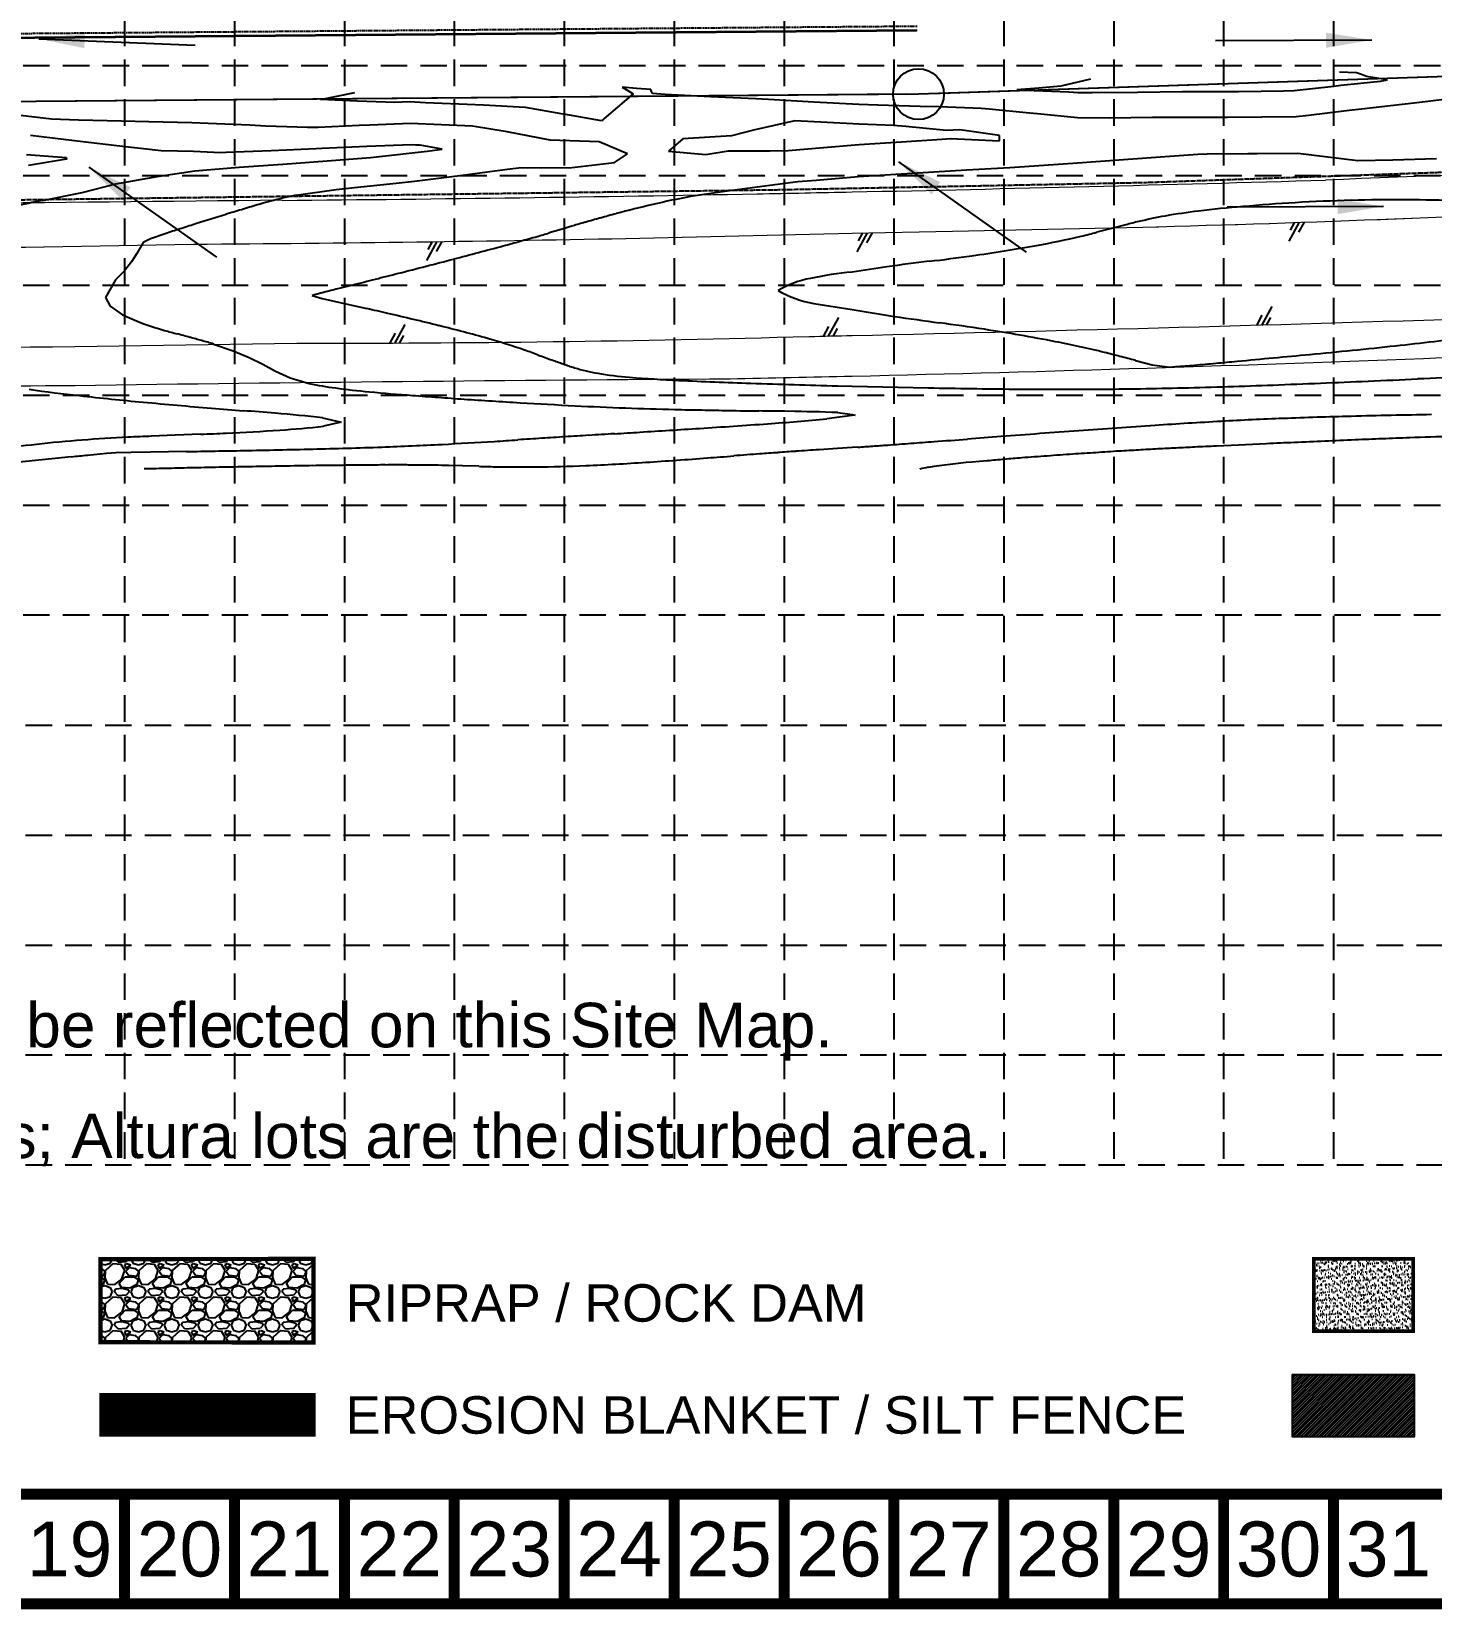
# Model space of a CAD drawing. Header units: inches. Extents: x 2387375 to 2389038, y 7083851 to 7084891.
# Drawn here: x 2387873.4 to 2388203.6, y 7083850.8 to 7084223.1 of the extents above; entities that cross this region are included whole.
import ezdxf
from ezdxf.enums import TextEntityAlignment as Align

# ---------------------------------------------------------------- set-up
doc = ezdxf.new("R2010")
doc.units = ezdxf.units.IN
doc.header["$MEASUREMENT"] = 0
for name, pattern in [('ACAD_ISO02W100', [15, 12, -3]), ('add_topo$0$DASHED2', [0.375, 0.25, -0.125]), ('add_topo$0$SM', [0.1875, 0.15, -0.0375]), ('HIDDEN', [0.375, 0.25, -0.125])]:
    doc.linetypes.add(name, pattern=pattern)
for name, color, linetype in [('add_topo$0$PAVED_ROAD', 7, 'Continuous'), ('add_topo$0$PAVED_SHOULDER', 1, 'add_topo$0$SM'), ('add_topo$0$ROW_DEDICATION', 1, 'Continuous'), ('BASE', 7, 'Continuous'), ('CDAR1$0$DA-FLOW', 6, 'Continuous'), ('CRWR1$0$RW-GL-TRAC', 7, 'Continuous'), ('CSTR1$0$CST-PA-EXST', 252, 'Continuous'), ('GRID', 254, 'HIDDEN'), ('JCTR1$0$TP-CT-MAJR', 251, 'Continuous'), ('JCTR1$0$TP-CT-MINR', 253, 'Continuous'), ('LEGEND', 7, 'Continuous')]:
    doc.layers.add(name, color=color, linetype=linetype)
doc.layers.add('CRWR1$0$CRW-EX-ROW', color=22, linetype='Continuous', lineweight=35)
doc.styles.add('CDAR1$0$STANDARD', font='txt')
doc.styles.get("Standard").update_dxf_attribs({"font": 'ARIAL.TTF'})
doc.dimstyles.new('CDAR1$0$STANDARD', dxfattribs={"dimtxt": 0.18, "dimasz": 0.18, "dimexe": 0.18, "dimexo": 0.0625, "dimgap": 0.09, "dimtad": 0, "dimtih": 1, "dimtoh": 1, "dimdec": 4, "dimzin": 0, "dimdsep": 46, "dimtxsty": 'CDAR1$0$STANDARD', "dimcen": 0.09, "dimadec": 0, "dimazin": 0, "dimtfac": 1, "dimtdec": 4, "dimtofl": 0, "dimtmove": 0, "dimatfit": 3, "dimfxl": 0, "dimtolj": 1, "dimtzin": 0, "dimarcsym": 0})

msp = doc.modelspace()

# ---------------------------------------------------------------- hatches: boundary and pattern name
at = {"layer": 'BASE'}
h = msp.add_hatch(dxfattribs=at)
h.set_pattern_fill('AR-SAND', color=30, scale=0.683909, style=0)
h.set_pattern_definition([(37.5, (2388754.6136, 7083865.1383), (-0.0430817, 1.3177725), [0, -1.039542, 0, -1.1626457, 0, -1.1113525]), (7.5, (2388754.6136, 7083865.1383), (1.2103666, 1.9300917), [0, -0.5608056, 0, -0.9369556, 0, -0.3590523]), (327.5, (2388753.7723, 7083865.1383), (2.1297903, 0.0038703), [0, -0.3419546, 0, -1.2310366, 0, -1.6071866]), (317.5, (2388753.7723, 7083865.1383), (2.0559177, 0.6002504), [0, -0.1709773, 0, -0.8070129, 0, -0.9232774])])
h.paths.add_polyline_path([(2388199.3, 7083916.43), (2388199.3, 7083933.53), (2388175.89, 7083933.53), (2388175.89, 7083916.43)])
at = {"layer": 'LEGEND', "linetype": 'ACAD_ISO02W100'}
h = msp.add_hatch(dxfattribs=at)
h.set_pattern_fill('GRAVEL', color=240, scale=7.901685, style=0)
h.set_pattern_definition([(228.0128, (2387327.3779, 7083514.80044), (-63.21346794, -71.11517775), [1.06306, -105.24324]), (184.9697, (2387326.66673, 7083514.01027), (94.82023117, 7.90161655), [1.824246, -180.600325]), (132.5104, (2387324.84935, 7083513.85224), (79.01677904, -86.91860616), [1.2863, -127.34381]), (267.2737, (2387321.7677, 7083511.8768), (7.90165377, 158.0337071), [1.661235, -164.462184]), (292.8337, (2387321.68867, 7083510.21746), (-39.50850446, 94.8201945), [1.62897, -161.26844]), (357.2737, (2387322.3208, 7083508.71614), (-158.0337071, 7.90165377), [1.661235, -164.462184]), (37.6942, (2387323.98016, 7083508.63713), (-102.72196614, -79.01677657), [2.1969, -217.49269]), (72.2553, (2387325.71853, 7083509.9804), (55.31188171, 173.83704546), [2.0741, -205.33573]), (121.4296, (2387326.35067, 7083511.95583), (-63.21354697, 102.72186888), [1.66686, -165.01937]), (175.2364, (2387325.4815, 7083513.37814), (86.9185451, -7.90161833), [1.90298, -93.245915]), (222.3974, (2387323.58508, 7083513.53617), (-94.820280945, -86.91847506), [2.460964, -243.635624]), (138.8141, (2387329.59036, 7083511.7978), (-55.31181995, 47.4100902), [0.83996, -83.1561]), (171.4692, (2387328.95822, 7083512.3509), (102.72189454, -15.80343298), [1.59801, -158.20368]), (225, (2387327.378, 7083512.588), (-3e-15, -7.901688), [1.117464, -10.0572]), (203.1986, (2387326.8248, 7083513.5362), (39.508424, 15.803381), [0.60178, -59.575665]), (291.8014, (2387326.2716, 7083513.2991), (-7.9016845, 23.705058), [0.851035, -41.70084]), (30.9638, (2387326.5877, 7083512.509), (23.70504, 15.80339), [1.38223, -44.69211]), (161.5651, (2387327.773, 7083513.22), (15.803374, -7.901673), [0.99949, -23.98783]), (16.3895, (2387321.68867, 7083513.2991), (79.01686975, 23.7049981), [1.40018, -138.61804]), (70.3462, (2387323.03196, 7083513.6942), (-31.6067034, -86.9185545), [1.17467, -116.292326]), (293.1986, (2387327.773, 7083514.8004), (-15.803381, 39.508424), [1.203545, -58.973896]), (343.6105, (2387328.24707, 7083513.6942), (-79.01686975, 23.7049981), [1.40018, -138.61804]), (339.444, (2387321.6887, 7083508.4001), (-39.5084408, 15.8033388), [1.35024, -66.16179]), (294.7751, (2387322.95294, 7083507.926), (-39.50836447, 86.91856466), [1.13135, -112.00357]), (66.8014, (2387327.852, 7083506.8988), (15.803381, 39.508424), [1.203545, -58.973896]), (17.354, (2387328.3261, 7083508.005), (-102.72192405, -31.6066975), [1.32457, -131.13182]), (69.444, (2387323.9802, 7083506.8988), (-15.8033388, -39.5084408), [0.67512, -66.83691]), (101.3099, (2387327.3779, 7083506.8988), (-7.9016665, 31.606747), [0.40291, -39.88794]), (165.9638, (2387327.2989, 7083507.2938), (23.70506, -7.90167), [1.62897, -30.95051]), (186.009, (2387325.71853, 7083507.68892), (79.01685041, 7.90167985), [1.50962, -149.451866]), (303.6901, (2387326.5877, 7083511.7978), (-7.901696, 15.803367), [1.1396, -27.35033]), (353.1572, (2387327.21985, 7083510.8496), (134.32864404, -15.80343367), [1.9896, -196.969757]), (60.9454, (2387329.1953, 7083510.61255), (-31.6067412, -55.3117997), [0.813526, -80.5393]), (90, (2387329.59, 7083511.324), (-7.901685, 7.901685), [0.4741, -7.42758]), (120.2564, (2387325.5605, 7083507.926), (31.60670055, -55.31181607), [1.097734, -108.675986]), (48.0128, (2387325.0074, 7083508.8742), (63.21346794, 71.11517775), [2.12612, -104.18018]), (360, (2387326.43, 7083510.4545), (7.901685, 7.901685), [2.05444, -5.84725]), (325.3048, (2387328.4841, 7083510.4545), (-79.01680702, 55.3118647), [1.24937, -123.687244]), (254.0546, (2387329.5113, 7083509.7434), (-7.9016844, -31.606742), [1.1505, -56.37464]), (207.646, (2387329.19527, 7083508.63713), (-150.1319864, -79.01691333), [1.87321, -185.448396]), (175.4261, (2387327.53592, 7083507.76794), (-102.72191251, 7.90164416), [1.981735, -196.19153])])
h.paths.add_polyline_path([(2387889.61, 7083913.86), (2387939.89, 7083913.77), (2387939.89, 7083933.52), (2387889.61, 7083933.44)])
at = {"layer": 'LEGEND'}
h = msp.add_hatch(dxfattribs=at)
h.set_pattern_fill('ANSI31', color=2, scale=68.31173, style=0)
h.set_pattern_definition([(45, (2388136.1245, 7083855.516), (-6.038, 6.038), [])])
h.paths.add_polyline_path([(2388170.75, 7083906.14), (2388170.75, 7083905.27), (2388170.75, 7083891.59), (2388199.64, 7083891.59), (2388199.64, 7083906.14)])
h = msp.add_hatch(dxfattribs=at)
h.set_pattern_fill('ANSI31', color=2, scale=3.415586, style=0)
h.set_pattern_definition([(45, (2388136.12454, 7083855.5159), (-0.301898, 0.301898), [])])
h.paths.add_polyline_path([(2388170.75, 7083906.14), (2388170.75, 7083905.27), (2388170.75, 7083891.59), (2388199.64, 7083891.59), (2388199.64, 7083906.14)])

# ---------------------------------------------------------------- linework, layer by layer
at = {"color": 7}
for p, q in [((2388975.39, 7084238.31), (2388085.35, 7084208.44)), ((2388079.85, 7084208.32), (2387616.44, 7084204.5))]:
    msp.add_line(p, q, dxfattribs=at)
at = {"layer": 'add_topo$0$PAVED_ROAD', "color": 7, "linetype": 'Continuous'}
for p, q in [((2388172.42, 7084178.16), (2388169.97, 7084173.67)), ((2388171.31, 7084178.12), (2388170.28, 7084176.28)), ((2388173.59, 7084178.14), (2388172.29, 7084175.76)), ((2388070.49, 7084175.64), (2388068.04, 7084171.14)), ((2388069.38, 7084175.6), (2388068.35, 7084173.76)), ((2388071.66, 7084175.62), (2388070.36, 7084173.23)), ((2387968.95, 7084173.59), (2387966.5, 7084169.09)), ((2387967.84, 7084173.55), (2387966.81, 7084171.71)), ((2387970.12, 7084173.57), (2387968.82, 7084171.19)), ((2388061.33, 7084151.15), (2388063.78, 7084155.64)), ((2388162.41, 7084153.79), (2388163.71, 7084156.17)), ((2388163.58, 7084153.77), (2388166.03, 7084158.26)), ((2388164.69, 7084153.81), (2388165.72, 7084155.65)), ((2387957.89, 7084149.54), (2387959.19, 7084151.92)), ((2387959.06, 7084149.52), (2387961.52, 7084154.01)), ((2388060.16, 7084151.17), (2388061.46, 7084153.55)), ((2388062.44, 7084151.19), (2388063.47, 7084153.02)), ((2387960.17, 7084149.56), (2387961.21, 7084151.4))]:
    msp.add_line(p, q, dxfattribs=at)
at = {"layer": 'add_topo$0$PAVED_ROAD', "color": 7, "linetype": 'Continuous', "const_width": 0.05, "flags": 128}
for points in [[(2387770.57, 7084171.81, 0.006253), (2387911.57, 7084172.96, 0.003524), (2388016.87, 7084174.38), (2388066.95, 7084175.51), (2388090.64, 7084176.04, 0.006906), (2388210.25, 7084179.58, 0.002698), (2388338.28, 7084183.77, -0.009871), (2388444.34, 7084187.43, 0.010429), (2388543.87, 7084190.89, 0.003398), (2388740.55, 7084197.88), (2388810.59, 7084199.98), (2388918.74, 7084203.94), (2388975.39, 7084205.91)], [(2388975.39, 7084181.6), (2388947.46, 7084180.64), (2388814.88, 7084175.76), (2388712.24, 7084172.49), (2388619.14, 7084169.34), (2388556.6, 7084166.73), (2388438.75, 7084162.97), (2388335.06, 7084159.59), (2388221.06, 7084155.58, -0.002336), (2388066.95, 7084151.32, -0.000154), (2388056.81, 7084151.09, -0.006962), (2387935.93, 7084149.5, -0.001559), (2387768.32, 7084147.45)]]:
    msp.add_lwpolyline(points, format="xyb", dxfattribs=at)
at = {"layer": 'add_topo$0$PAVED_SHOULDER', "color": 7}
for p, q in [((2388136.01, 7084187.52), (2388209.6, 7084190.06)), ((2387803.14, 7084182.54), (2388048.84, 7084185.8)), ((2388048.84, 7084185.8), (2388136.01, 7084187.52))]:
    msp.add_line(p, q, dxfattribs=at)
at = {"layer": 'add_topo$0$PAVED_SHOULDER', "color": 7, "const_width": 0.05, "flags": 128}
msp.add_lwpolyline([(2388975.39, 7084173.7), (2388940.35, 7084172.63), (2388815.41, 7084167.45, 0.000108), (2388608.02, 7084160.13, -0.001832), (2388413.81, 7084153.13, 0.004369), (2388206.12, 7084146.1, -0.004017), (2388066.95, 7084141.74, -0.000831), (2388038.14, 7084141.11, 0.001991), (2387883.63, 7084139.56, 0.001614), (2387771.95, 7084138.07)], format="xyb", dxfattribs=at)
at = {"layer": 'add_topo$0$ROW_DEDICATION', "color": 7, "linetype": 'add_topo$0$DASHED2'}
for p, q in [((2388082.28, 7084224.34), (2387597.56, 7084220.35)), ((2388082.29, 7084223.34), (2387598.57, 7084219.35))]:
    msp.add_line(p, q, dxfattribs=at)
at = {"layer": 'BASE', "const_width": 2.59}
for points in [[(2387376.68, 7083852.09), (2389036.25, 7083852.09), (2389036.25, 7084889.32), (2387376.68, 7084889.32)], [(2387402.61, 7083878.02), (2389010.32, 7083878.02), (2389010.32, 7084863.39), (2387402.61, 7084863.39)]]:
    msp.add_lwpolyline(points, close=True, dxfattribs=at)
at = {"layer": 'BASE', "color": 30, "const_width": 0.855}
msp.add_lwpolyline([(2388175.89, 7083916.43), (2388199.3, 7083916.43), (2388199.3, 7083933.53), (2388175.89, 7083933.53)], close=True, dxfattribs=at)
at = {"layer": 'BASE', "const_width": 2.59}
for points in [[(2387895.29, 7083852.09), (2387895.29, 7083878.02)], [(2387921.22, 7083852.09), (2387921.22, 7083878.02)], [(2387947.15, 7083852.09), (2387947.15, 7083878.02)], [(2387973.08, 7083852.09), (2387973.08, 7083878.02)], [(2387999.01, 7083852.09), (2387999.01, 7083878.02)], [(2388024.95, 7083852.09), (2388024.95, 7083878.02)], [(2388050.88, 7083852.09), (2388050.88, 7083878.02)], [(2388076.81, 7083852.09), (2388076.81, 7083878.02)], [(2388102.74, 7083852.09), (2388102.74, 7083878.02)], [(2388128.67, 7083852.09), (2388128.67, 7083878.02)], [(2388154.6, 7083852.09), (2388154.6, 7083878.02)], [(2388180.53, 7083852.09), (2388180.53, 7083878.02)]]:
    msp.add_lwpolyline(points, dxfattribs=at)
at = {"layer": 'CRWR1$0$CRW-EX-ROW', "color": 7}
msp.add_line((2388082.1, 7084223.34), (2387583.57, 7084219.23), dxfattribs=at)
at = {"layer": 'CRWR1$0$RW-GL-TRAC'}
for p, q in [((2388975.39, 7084238.31), (2388082.6, 7084208.34)), ((2388082.6, 7084208.34), (2387453.49, 7084203.16))]:
    msp.add_line(p, q, dxfattribs=at)
msp.add_circle((2388082.6, 7084208.34), 6, dxfattribs=at)
at = {"layer": 'CSTR1$0$CST-PA-EXST', "lineweight": 0}
for p, q in [((2387932.48, 7084183.29), (2387932.48, 7084183.29)), ((2388044.57, 7084184.83), (2388044.57, 7084184.83))]:
    msp.add_line(p, q, dxfattribs=at)
for points in [[(2387770.57, 7084171.81, 0.006253), (2387911.57, 7084172.96), (2387911.57, 7084172.96, 0.003524), (2388016.87, 7084174.38), (2388066.95, 7084175.51), (2388090.64, 7084176.04, 0.006906), (2388210.25, 7084179.58, 0.002698), (2388338.28, 7084183.77, -0.009871), (2388444.34, 7084187.43, 0.010429), (2388543.87, 7084190.89, 0.003398), (2388740.55, 7084197.88), (2388774.4, 7084198.9)], [(2388975.39, 7084181.6), (2388947.46, 7084180.64), (2388814.88, 7084175.76), (2388712.24, 7084172.49), (2388619.14, 7084169.34), (2388556.6, 7084166.73), (2388438.75, 7084162.97), (2388335.06, 7084159.59), (2388221.06, 7084155.58, -0.002336), (2388066.95, 7084151.32), (2388066.95, 7084151.32, -0.000154), (2388056.81, 7084151.09), (2388056.81, 7084151.09, -0.006962), (2387935.93, 7084149.5), (2387935.93, 7084149.5, -0.001559), (2387768.32, 7084147.45)], [(2388975.39, 7084173.7), (2388940.35, 7084172.63), (2388815.41, 7084167.45), (2388608.02, 7084160.13, -0.001832), (2388413.81, 7084153.13), (2388413.81, 7084153.13, 0.004369), (2388206.12, 7084146.1), (2388206.12, 7084146.1, -0.004017), (2388066.95, 7084141.74, -0.000831), (2388038.14, 7084141.11), (2388038.14, 7084141.11, 0.001991), (2387883.63, 7084139.56), (2387883.63, 7084139.56, 0.001614), (2387771.95, 7084138.07)]]:
    msp.add_lwpolyline(points, format="xyb", dxfattribs=at)
for centre, radius, start, end in [((2388654.68, 7072074.47), 12122.96, 91.607389, 92.250475), ((2387782.04, 7097798.24), 13615.94, 271.104809, 271.199003), ((2387781.5, 7097799.5), 13617.22, 271.201173, 271.671226), ((2389179.54, 6955951.33), 128238.03, 90.5571861, 90.6300666), ((2387834.59, 7095388.51), 11205.65, 270.500542, 271.073728)]:
    msp.add_arc(centre, radius, start, end, dxfattribs=at)
at = {"layer": 'GRID', "color": 252, "linetype": 'HIDDEN', "ltscale": 25}
for p, q in [((2387895.29, 7084863.39), (2387895.29, 7083955.7)), ((2387921.22, 7084863.39), (2387921.22, 7083955.7)), ((2387947.15, 7084863.39), (2387947.15, 7083955.7)), ((2387973.08, 7084863.39), (2387973.08, 7083955.7)), ((2387999.01, 7084863.39), (2387999.01, 7083955.7)), ((2388024.95, 7084863.39), (2388024.95, 7083955.7)), ((2388050.88, 7084863.39), (2388050.88, 7083955.7)), ((2388076.81, 7084863.39), (2388076.81, 7083955.7)), ((2388102.74, 7084863.39), (2388102.74, 7083955.7)), ((2388128.67, 7084863.39), (2388128.67, 7083955.7)), ((2388154.6, 7084863.39), (2388154.6, 7083955.7)), ((2388180.53, 7084863.39), (2388180.53, 7083955.7)), ((2387402.61, 7084215.12), (2389010.32, 7084215.12)), ((2387402.61, 7084189.19), (2389010.32, 7084189.19)), ((2387402.61, 7084163.26), (2389010.32, 7084163.26)), ((2387402.61, 7084137.33), (2389010.32, 7084137.33)), ((2387402.61, 7084111.4), (2389010.32, 7084111.4)), ((2387402.61, 7084085.47), (2389010.32, 7084085.47)), ((2387403.19, 7084059.42), (2389010.9, 7084059.42)), ((2387403.19, 7084033.49), (2389010.9, 7084033.49)), ((2387403.19, 7084007.56), (2389010.9, 7084007.56)), ((2387403.19, 7083981.63), (2389010.9, 7083981.63)), ((2387403.19, 7083955.7), (2389010.9, 7083955.7))]:
    msp.add_line(p, q, dxfattribs=at)
at = {"layer": 'JCTR1$0$TP-CT-MAJR', "color": 35, "elevation": 615}
msp.add_lwpolyline([(2387872.13, 7084194.11), (2387881.55, 7084193.4), (2387881.59, 7084193.03), (2387872.6, 7084191.52)], dxfattribs=at)
at = {"layer": 'JCTR1$0$TP-CT-MINR', "color": 35}
for p, q in [((2388123.16, 7084211.87, 619), (2388116.19, 7084210.23, 619)), ((2388185.95, 7084213.41, 619), (2388181.93, 7084213.54, 619)), ((2388182.24, 7084210.47, 619), (2388191.63, 7084211.45, 619)), ((2388187.13, 7084212.98, 619), (2388185.95, 7084213.41, 619)), ((2388188.3, 7084212.55, 619), (2388187.13, 7084212.98, 619)), ((2388190.76, 7084212.14, 619), (2388188.3, 7084212.55, 619)), ((2388193.22, 7084211.73, 619), (2388190.76, 7084212.14, 619)), ((2388191.63, 7084211.45, 619), (2388193.22, 7084211.73, 619)), ((2387941.49, 7084207.07, 618), (2387949.64, 7084208.77, 618)), ((2388015.32, 7084208.46, 618), (2388011.57, 7084205.25, 618)), ((2388016.06, 7084209.69, 618), (2388012.69, 7084209.96, 618)), ((2388012.69, 7084209.96, 618), (2388014.01, 7084209.21, 618)), ((2388014.01, 7084209.21, 618), (2388015.32, 7084208.46, 618)), ((2388019.42, 7084209.41, 618), (2388016.06, 7084209.69, 618)), ((2388019.63, 7084208.95, 618), (2388019.42, 7084209.41, 618)), ((2388019.83, 7084208.49, 618), (2388019.63, 7084208.95, 618)), ((2388022.85, 7084208.29, 618), (2388019.83, 7084208.49, 618)), ((2388033.52, 7084207.73, 618), (2388022.85, 7084208.29, 618)), ((2388044.19, 7084207.22, 618), (2388033.52, 7084207.73, 618)), ((2388110.99, 7084209.79, 619), (2388105.79, 7084209.34, 619)), ((2388105.79, 7084209.34, 619), (2388111.94, 7084209.13, 619)), ((2388116.19, 7084210.23, 619), (2388110.99, 7084209.79, 619)), ((2388111.94, 7084209.13, 619), (2388118.08, 7084208.92, 619)), ((2388118.08, 7084208.92, 619), (2388119.16, 7084208.82, 619)), ((2388119.16, 7084208.82, 619), (2388119.16, 7084208.82, 619)), ((2388119.16, 7084208.82, 619), (2388120.23, 7084208.72, 619)), ((2388120.23, 7084208.72, 619), (2388121.91, 7084208.73, 619)), ((2388121.91, 7084208.73, 619), (2388123.58, 7084208.73, 619)), ((2388123.58, 7084208.73, 619), (2388134.24, 7084208.84, 619)), ((2388134.24, 7084208.84, 619), (2388144.9, 7084208.94, 619)), ((2388144.9, 7084208.94, 619), (2388147.42, 7084208.97, 619)), ((2388147.42, 7084208.97, 619), (2388158.08, 7084208.99, 619)), ((2388158.08, 7084208.99, 619), (2388168.73, 7084209.12, 619)), ((2388168.73, 7084209.12, 619), (2388171.25, 7084209.21, 619)), ((2388171.25, 7084209.21, 619), (2388180.63, 7084210.27, 619)), ((2388180.63, 7084210.27, 619), (2388182.24, 7084210.47, 619)), ((2388209.87, 7084207.49, 618), (2388200.16, 7084206.32, 618)), ((2387950.27, 7084206.72, 618), (2387941.49, 7084207.07, 618)), ((2387959.05, 7084206.36, 618), (2387950.27, 7084206.72, 618)), ((2387960.78, 7084206.43, 618), (2387959.05, 7084206.36, 618)), ((2387962.5, 7084206.5, 618), (2387960.78, 7084206.43, 618)), ((2387966.31, 7084206.34, 618), (2387962.5, 7084206.5, 618)), ((2387976.14, 7084205.87, 618), (2387966.31, 7084206.34, 618)), ((2387979.95, 7084205.73, 618), (2387976.14, 7084205.87, 618)), ((2387989.77, 7084205.23, 618), (2387979.95, 7084205.73, 618)), ((2387989.9, 7084205.22, 618), (2387989.77, 7084205.23, 618)), ((2387998.8, 7084203.63, 618), (2387989.9, 7084205.22, 618)), ((2388011.57, 7084205.25, 618), (2388007.82, 7084202.03, 618)), ((2388047.21, 7084207.06, 618), (2388044.19, 7084207.22, 618)), ((2388057.88, 7084206.48, 618), (2388047.21, 7084207.06, 618)), ((2388068.55, 7084205.94, 618), (2388057.88, 7084206.48, 618)), ((2388073.04, 7084205.76, 618), (2388068.55, 7084205.94, 618)), ((2388082.97, 7084205.45, 618), (2388073.04, 7084205.76, 618)), ((2388087.46, 7084205.32, 618), (2388082.97, 7084205.45, 618)), ((2388097.39, 7084204.96, 618), (2388087.46, 7084205.32, 618)), ((2388099.31, 7084204.82, 618), (2388097.39, 7084204.96, 618)), ((2388108.77, 7084203.88, 618), (2388099.31, 7084204.82, 618)), ((2388110.69, 7084203.68, 618), (2388108.77, 7084203.88, 618)), ((2388184.24, 7084204.47, 618), (2388174.62, 7084203.29, 618)), ((2388187.12, 7084204.8, 618), (2388184.24, 7084204.47, 618)), ((2388196.74, 7084205.91, 618), (2388187.12, 7084204.8, 618)), ((2388200.16, 7084206.32, 618), (2388196.74, 7084205.91, 618)), ((2387878.05, 7084202.47, 617), (2387870.73, 7084203.31, 617)), ((2387884.45, 7084202.23, 617), (2387878.05, 7084202.47, 617)), ((2387894.61, 7084202.01, 617), (2387884.45, 7084202.23, 617)), ((2387901.01, 7084201.84, 617), (2387894.61, 7084202.01, 617)), ((2387911.16, 7084201.55, 617), (2387901.01, 7084201.84, 617)), ((2387914.99, 7084201.41, 617), (2387911.16, 7084201.55, 617)), ((2387924.82, 7084201, 617), (2387914.99, 7084201.41, 617)), ((2387928.65, 7084200.82, 617), (2387924.82, 7084201, 617)), ((2387938.48, 7084200.45, 617), (2387928.65, 7084200.82, 617)), ((2387941, 7084200.49, 617), (2387938.48, 7084200.45, 617)), ((2387950.62, 7084200.95, 617), (2387941, 7084200.49, 617)), ((2387953.14, 7084201.06, 617), (2387950.62, 7084200.95, 617)), ((2387962.75, 7084201.44, 617), (2387953.14, 7084201.06, 617)), ((2387970.09, 7084201.1, 617), (2387962.75, 7084201.44, 617)), ((2387977.42, 7084200.76, 617), (2387970.09, 7084201.1, 617)), ((2387985.53, 7084199.42, 617), (2387977.42, 7084200.76, 617)), ((2387998.92, 7084203.61, 618), (2387998.8, 7084203.63, 618)), ((2388007.82, 7084202.03, 618), (2387998.92, 7084203.61, 618)), ((2388053.43, 7084202.06, 617), (2388043.65, 7084199.84, 617)), ((2388061.03, 7084201.66, 617), (2388053.43, 7084202.06, 617)), ((2388068.63, 7084201.26, 617), (2388061.03, 7084201.66, 617)), ((2388072.67, 7084201.13, 617), (2388068.63, 7084201.26, 617)), ((2388076.7, 7084200.99, 617), (2388072.67, 7084201.13, 617)), ((2388079.58, 7084200.74, 617), (2388076.7, 7084200.99, 617)), ((2388089.22, 7084199.8, 617), (2388079.58, 7084200.74, 617)), ((2388120.15, 7084202.79, 618), (2388110.69, 7084203.68, 618)), ((2388127.56, 7084202.71, 618), (2388120.15, 7084202.79, 618)), ((2388137.82, 7084202.83, 618), (2388127.56, 7084202.71, 618)), ((2388145.22, 7084202.84, 618), (2388137.82, 7084202.83, 618)), ((2388155.48, 7084202.87, 618), (2388145.22, 7084202.84, 618)), ((2388163.61, 7084202.95, 618), (2388155.48, 7084202.87, 618)), ((2388171.74, 7084203.03, 618), (2388163.61, 7084202.95, 618)), ((2388174.62, 7084203.29, 618), (2388171.74, 7084203.03, 618)), ((2387883.47, 7084197.34, 616), (2387873.07, 7084198.58, 616)), ((2387893.5, 7084196.16, 616), (2387883.47, 7084197.34, 616)), ((2387963, 7084196.39, 616), (2387952.42, 7084195.97, 616)), ((2387964.03, 7084196.34, 616), (2387963, 7084196.39, 616)), ((2387965.06, 7084196.29, 616), (2387964.03, 7084196.34, 616)), ((2387967.63, 7084195.84, 616), (2387965.06, 7084196.29, 616)), ((2387995.69, 7084197.52, 617), (2387985.53, 7084199.42, 617)), ((2388007.25, 7084197.12, 617), (2387995.69, 7084197.52, 617)), ((2388013.95, 7084194.28, 617), (2388007.25, 7084197.12, 617)), ((2388027.04, 7084197.84, 617), (2388023.6, 7084194.92, 617)), ((2388038.52, 7084198.49, 617), (2388027.04, 7084197.84, 617)), ((2388043.65, 7084199.84, 617), (2388038.52, 7084198.49, 617)), ((2388060.22, 7084195.78, 617), (2388068.58, 7084196.48, 617)), ((2388068.58, 7084196.48, 617), (2388073.59, 7084196.78, 617)), ((2388073.59, 7084196.78, 617), (2388078.6, 7084197.08, 617)), ((2388078.6, 7084197.08, 617), (2388088.11, 7084197.71, 617)), ((2388088.11, 7084197.71, 617), (2388090.17, 7084197.85, 617)), ((2388092.38, 7084199.94, 617), (2388089.22, 7084199.8, 617)), ((2388090.17, 7084197.85, 617), (2388101.68, 7084197.31, 617)), ((2388101.74, 7084198.61, 617), (2388092.38, 7084199.94, 617)), ((2388101.68, 7084197.31, 617), (2388101.74, 7084198.61, 617)), ((2387903.91, 7084195.01, 616), (2387893.5, 7084196.16, 616)), ((2387907.75, 7084194.91, 616), (2387903.91, 7084195.01, 616)), ((2387911.58, 7084194.8, 616), (2387907.75, 7084194.91, 616)), ((2387914.75, 7084194.67, 616), (2387911.58, 7084194.8, 616)), ((2387917.91, 7084194.54, 616), (2387914.75, 7084194.67, 616)), ((2387919.29, 7084194.58, 616), (2387917.91, 7084194.54, 616)), ((2387929.87, 7084195, 616), (2387919.29, 7084194.58, 616)), ((2387940.46, 7084195.47, 616), (2387929.87, 7084195, 616)), ((2387932.6, 7084191.83, 616), (2387943.06, 7084192.62, 616)), ((2387941.84, 7084195.52, 616), (2387940.46, 7084195.47, 616)), ((2387952.42, 7084195.97, 616), (2387941.84, 7084195.52, 616)), ((2387943.06, 7084192.62, 616), (2387953.33, 7084193.43, 616)), ((2387953.33, 7084193.43, 616), (2387958.24, 7084193.96, 616)), ((2387958.24, 7084193.96, 616), (2387963.14, 7084194.48, 616)), ((2387963.14, 7084194.48, 616), (2387966.67, 7084194.93, 616)), ((2387966.67, 7084194.93, 616), (2387970.2, 7084195.38, 616)), ((2387970.2, 7084195.38, 616), (2387967.63, 7084195.84, 616)), ((2388010.85, 7084192.24, 617), (2388013.95, 7084194.28, 617)), ((2388023.6, 7084194.92, 617), (2388032.42, 7084194.1, 617)), ((2388032.42, 7084194.1, 617), (2388037.73, 7084195, 617)), ((2388037.73, 7084195, 617), (2388047.63, 7084194.99, 617)), ((2388037.73, 7084195, 617), (2388037.73, 7084195, 617)), ((2388047.63, 7084194.99, 617), (2388051.86, 7084195.07, 617)), ((2388051.86, 7084195.07, 617), (2388060.22, 7084195.78, 617)), ((2388134.3, 7084193.09, 618), (2388124.42, 7084192.36, 618)), ((2388138.61, 7084193.43, 618), (2388134.3, 7084193.09, 618)), ((2388148.49, 7084194.12, 618), (2388138.61, 7084193.43, 618)), ((2388150.73, 7084194.19, 618), (2388148.49, 7084194.12, 618)), ((2388160.3, 7084194.25, 618), (2388150.73, 7084194.19, 618)), ((2388162.53, 7084194.29, 618), (2388160.3, 7084194.25, 618)), ((2388172.1, 7084194.37, 618), (2388162.53, 7084194.29, 618)), ((2388179.17, 7084193.51, 618), (2388172.1, 7084194.37, 618)), ((2388186.23, 7084192.64, 618), (2388179.17, 7084193.51, 618)), ((2388194.48, 7084192.74, 618), (2388186.23, 7084192.64, 618)), ((2388204.81, 7084193.09, 618), (2388194.48, 7084192.74, 618)), ((2387893.22, 7084187.18, 616), (2387903.43, 7084188.97, 616)), ((2387903.43, 7084188.97, 616), (2387911.87, 7084190.23, 616)), ((2387911.87, 7084190.23, 616), (2387922.32, 7084191.14, 616)), ((2387922.32, 7084191.14, 616), (2387932.6, 7084191.83, 616)), ((2387963.71, 7084187.85, 617), (2387974.36, 7084189.19, 617)), ((2387974.36, 7084189.19, 617), (2387985, 7084190.57, 617)), ((2387985, 7084190.57, 617), (2387988.83, 7084191.07, 617)), ((2387988.83, 7084191.07, 617), (2388000.16, 7084190.96, 617)), ((2388000.16, 7084190.96, 617), (2388010.85, 7084192.24, 617)), ((2388068.35, 7084188.83, 618), (2388058.47, 7084188.01, 618)), ((2388076, 7084189.32, 618), (2388068.35, 7084188.83, 618)), ((2388086.26, 7084189.92, 618), (2388076, 7084189.32, 618)), ((2388093.91, 7084190.38, 618), (2388086.26, 7084189.92, 618)), ((2388104.17, 7084191, 618), (2388093.91, 7084190.38, 618)), ((2388112.14, 7084191.53, 618), (2388104.17, 7084191, 618)), ((2388120.11, 7084192.05, 618), (2388112.14, 7084191.53, 618)), ((2388124.42, 7084192.36, 618), (2388120.11, 7084192.05, 618)), ((2387875.94, 7084183.22, 616), (2387885.26, 7084185.18, 616)), ((2387885.26, 7084185.18, 616), (2387893.22, 7084187.18, 616)), ((2387935.75, 7084184.5, 617), (2387945.21, 7084185.88, 617)), ((2387945.21, 7084185.88, 617), (2387949.53, 7084186.34, 617)), ((2387949.53, 7084186.34, 617), (2387959.39, 7084187.36, 617)), ((2387959.39, 7084187.36, 617), (2387963.71, 7084187.85, 617)), ((2388044.55, 7084186.42, 618), (2388037.43, 7084185.43, 618)), ((2388054.14, 7084187.64, 618), (2388044.55, 7084186.42, 618)), ((2388058.47, 7084188.01, 618), (2388054.14, 7084187.64, 618)), ((2387935.75, 7084184.5, 617), (2387932.82, 7084183.91, 617)), ((2387901.38, 7084174.19, 617), (2387899.71, 7084173.31, 617)), ((2387905.33, 7084175.56, 617), (2387901.38, 7084174.19, 617)), ((2387998.28, 7084176.44, 618), (2387995.45, 7084175.6, 618)), ((2388001.09, 7084177.27, 618), (2387998.28, 7084176.44, 618)), ((2388128.45, 7084176.73, 619), (2388124.7, 7084175.78, 619)), ((2388131.51, 7084177.51, 619), (2388128.45, 7084176.73, 619)), ((2387898.18, 7084170.78, 617), (2387896.94, 7084168.81, 617)), ((2387899.71, 7084173.31, 617), (2387898.18, 7084170.78, 617)), ((2387895.24, 7084166.65, 617), (2387893.16, 7084164.53, 617)), ((2387896.94, 7084168.81, 617), (2387895.24, 7084166.65, 617)), ((2387893.16, 7084164.53, 617), (2387890.76, 7084160.38, 617)), ((2387949.05, 7084163.3, 618), (2387945.89, 7084162.5, 618)), ((2387949.05, 7084163.3, 618), (2387949.05, 7084163.3, 618)), ((2387954.5, 7084164.7, 618), (2387954.5, 7084164.7, 618)), ((2387890.76, 7084160.38, 617), (2387891.92, 7084158.31, 617)), ((2387942.74, 7084161.69, 618), (2387939.56, 7084160.83, 618)), ((2387939.56, 7084160.83, 618), (2387941.92, 7084160.16, 618)), ((2387944.71, 7084159.52, 618), (2387947.49, 7084158.88, 618)), ((2387891.92, 7084158.31, 617), (2387894.81, 7084156.28, 617)), ((2387894.81, 7084156.28, 617), (2387899.19, 7084154.37, 617)), ((2387947.49, 7084158.88, 618), (2387952.43, 7084157.75, 618)), ((2388057.91, 7084158.98, 619), (2388066.95, 7084157.52, 619)), ((2388066.95, 7084157.52, 619), (2388076.91, 7084155.91, 619)), ((2387916.3, 7084149.39, 617), (2387920.92, 7084147.81, 617)), ((2387920.92, 7084147.81, 617), (2387924.67, 7084146.21, 617)), ((2387924.67, 7084146.21, 617), (2387927.88, 7084144.6, 617)), ((2387927.88, 7084144.6, 617), (2387930.92, 7084142.97, 617)), ((2388133.79, 7084145.52, 619), (2388137.75, 7084144.47, 619)), ((2388137.75, 7084144.47, 619), (2388141.85, 7084143.96, 619)), ((2388143.26, 7084144.05, 619), (2388147.69, 7084144.41, 619)), ((2388166.35, 7084146.13, 619), (2388166.35, 7084146.13, 619)), ((2387930.92, 7084142.97, 617), (2387934.37, 7084141.44, 617)), ((2387934.37, 7084141.44, 617), (2387938.88, 7084140.09, 617)), ((2388141.85, 7084143.96, 619), (2388143.26, 7084144.05, 619)), ((2388188.68, 7084140.64, 618), (2388188.68, 7084140.64, 618)), ((2388200.36, 7084141.15, 618), (2388200.36, 7084141.15, 618)), ((2388063.52, 7084139.53, 618), (2388066.95, 7084139.45, 618)), ((2388066.95, 7084139.45, 618), (2388084.93, 7084139.05, 618)), ((2388063.59, 7084133.21, 617), (2388066.95, 7084132.74, 617)), ((2387942.02, 7084131.98, 616), (2387946.43, 7084130.98, 616)), ((2387946.43, 7084130.98, 616), (2387942.21, 7084129.99, 616)), ((2388030.92, 7084129.49, 617), (2388030.92, 7084129.49, 617)), ((2388066.95, 7084132.54, 617), (2388060.99, 7084131.71, 617)), ((2388066.95, 7084132.74, 617), (2388067.68, 7084132.64, 617)), ((2388067.68, 7084132.64, 617), (2388066.95, 7084132.54, 617)), ((2387907.27, 7084127.85, 616), (2387901.68, 7084127.62, 616)), ((2387913.28, 7084128.1, 616), (2387907.27, 7084127.85, 616)), ((2387988.09, 7084126.78, 617), (2387988.09, 7084126.78, 617)), ((2387993.72, 7084127.15, 617), (2387993.72, 7084127.15, 617)), ((2387999.28, 7084127.5, 617), (2387999.28, 7084127.5, 617)), ((2388004.84, 7084127.84, 617), (2388004.84, 7084127.84, 617)), ((2388086.28, 7084126.37, 618), (2388086.28, 7084126.37, 618)), ((2388094.16, 7084126.96, 618), (2388094.16, 7084126.96, 618)), ((2388102.04, 7084127.56, 618), (2388102.04, 7084127.56, 618)), ((2388111.23, 7084128.24, 618), (2388111.23, 7084128.24, 618)), ((2388120.42, 7084128.92, 618), (2388120.42, 7084128.92, 618)), ((2388158.1, 7084125.54, 619), (2388152.94, 7084125.3, 619)), ((2388164.69, 7084125.84, 619), (2388158.1, 7084125.54, 619)), ((2388164.69, 7084125.84, 619), (2388164.69, 7084125.84, 619)), ((2388178.44, 7084126.45, 619), (2388178.44, 7084126.45, 619)), ((2387874.3, 7084121.88, 617), (2387869.69, 7084121.41, 617)), ((2387878.91, 7084122.34, 617), (2387874.3, 7084121.88, 617)), ((2387882.73, 7084122.73, 617), (2387878.91, 7084122.34, 617)), ((2387891.01, 7084123.55, 617), (2387886.54, 7084123.11, 617)), ((2387893.21, 7084123.72, 617), (2387891.01, 7084123.55, 617)), ((2387896.82, 7084123.8, 617), (2387893.21, 7084123.72, 617)), ((2387901.38, 7084123.88, 617), (2387896.82, 7084123.8, 617)), ((2387905.65, 7084123.95, 617), (2387901.38, 7084123.88, 617)), ((2387909.93, 7084124.02, 617), (2387905.65, 7084123.95, 617)), ((2387916.66, 7084124.14, 617), (2387916.66, 7084124.14, 617)), ((2388063.48, 7084124.72, 618), (2388059.16, 7084124.45, 618)), ((2388066.95, 7084124.96, 618), (2388063.48, 7084124.72, 618)), ((2388068.3, 7084125.05, 618), (2388066.95, 7084124.96, 618)), ((2388098.81, 7084121.82, 619), (2388095.16, 7084121.51, 619)), ((2387911.54, 7084120.18, 618), (2387911.54, 7084120.18, 618)), ((2387925.47, 7084120.45, 618), (2387925.47, 7084120.45, 618)), ((2387939.74, 7084120.68, 618), (2387939.74, 7084120.68, 618)), ((2387975.04, 7084120.62, 618), (2387971.75, 7084120.7, 618)), ((2387978.89, 7084120.53, 618), (2387975.04, 7084120.62, 618))]:
    msp.add_line(p, q, dxfattribs=at)
for centre, radius, start, end in [((2388056.1, 7084027.61, 618), 158.92, 96.7455, 99.8867), ((2387892.14, 7084090.12, 616), 94.5, 99.8691, 104.0034), ((2388123.36, 7083511.15, 617), 699.29, 106.54099, 106.85749), ((2387989.99, 7083969.17, 617), 222.27, 106.2013, 107.1971), ((2387986.74, 7083968.63, 617), 221.91, 104.711, 105.358), ((2387947.6, 7084123.8, 617), 61.9, 103.8112, 106.1396), ((2388082.28, 7083914.45, 618), 275.03, 103.1085, 104.964), ((2388062.71, 7083999.53, 618), 187.73, 100.4023, 103.1805), ((2388184.13, 7083888.38, 619), 294.51, 94.872, 96.9179), ((2388194.51, 7083780.56, 619), 402.82, 93.2752, 95.0408), ((2388195.58, 7083771.68, 619), 411.76, 91.5176, 93.352), ((2388195.12, 7083756.09, 619), 427.33, 89.6562, 91.4007), ((2388194.28, 7083636.96, 619), 546.46, 88.3354, 89.6431), ((2388191.38, 7083307.13, 617), 914.31, 107.7741, 108.00259), ((2388187.92, 7083305.13, 617), 915.17, 107.25719, 107.52946), ((2388126.29, 7083511.26, 617), 700.04, 107.08966, 107.44536), ((2388115.21, 7083796.1, 618), 397.89, 106.2448, 106.6667), ((2388113.17, 7083794.8, 618), 398.57, 105.3618, 105.9111), ((2388095.51, 7083869.04, 618), 322.31, 105.1526, 105.8314), ((2388168.39, 7084039.22, 619), 143.13, 103.6682, 104.9324), ((2388164.7, 7084049.13, 619), 132.63, 100.3709, 103.129), ((2388169.3, 7084014.22, 619), 167.81, 97.0632, 99.7695), ((2387982.37, 7083942.8, 617), 245.18, 107.4623, 108.3144), ((2387873.54, 7084596.16, 618), 437.89, 285.2378, 285.7809), ((2387870.75, 7084594.08, 618), 436.66, 286.2077, 286.5934), ((2388065.73, 7084412.89, 619), 244.38, 280.5397, 283.062), ((2388069.2, 7084386.46, 619), 217.87, 283.7449, 284.7597), ((2387368.51, 7086462.52, 618), 2371.39, 284.76683, 284.91305), ((2387782.23, 7084929.55, 618), 783.6, 284.52722, 284.96955), ((2387775, 7084927.07, 618), 783.11, 285.52792, 285.83113), ((2388011.59, 7084779.17, 619), 614.68, 276.8729, 277.81369), ((2388033.23, 7084608.57, 619), 442.72, 278.0414, 280.0426), ((2386724.27, 7088953.04, 618), 4943.87, 284.47416, 284.55185), ((2387375.64, 7086463.5, 618), 2370.54, 284.43199, 284.59402), ((2388264.92, 7082886.51, 619), 1295.08, 98.4262, 98.79266), ((2388163.5, 7083526.44, 619), 647.23, 96.95281, 97.84639), ((2385804.54, 7092522.9, 618), 8630.28, 284.388008, 284.425364), ((2386733.64, 7088971.73, 618), 4959.64, 284.25034, 284.31543), ((2388061.23, 7084142.4, 619), 22.85, 100.4343, 120.9742), ((2388074.93, 7084080.8, 619), 85.94, 95.3237, 101.9764), ((2387959.82, 7084231.8, 618), 73.84, 255.9698, 258.191), ((2388028.13, 7083836.14, 618), 336.56, 104.1439, 104.6976), ((2388062.19, 7084184.31, 619), 25.69, 240.3271, 260.4168), ((2387706.22, 7083070.04, 618), 1115.23, 76.98537, 77.24573), ((2387772.23, 7083357.45, 618), 820.33, 76.08765, 76.95671), ((2388209.01, 7085041.03, 619), 894.92, 261.51136, 262.19822), ((2387932.54, 7084249.59, 617), 100.89, 250.6975, 253.9937), ((2387946.31, 7084298.39, 617), 151.6, 254.0779, 255.2497), ((2387702.55, 7083397.85, 617), 781.35, 74.55017, 74.77752), ((2387879.64, 7083789.77, 618), 374.88, 74.3189, 76.1351), ((2388001.8, 7083521.05, 619), 639.12, 81.32814, 82.29094), ((2388023.07, 7083672.93, 619), 485.77, 79.1031, 81.1075), ((2387700.42, 7083400.31, 617), 779.56, 74.13705, 74.35088), ((2387888.51, 7084056.23, 617), 97.22, 73.3866, 75.1013), ((2387921.93, 7083948.08, 618), 211.04, 71.2727, 73.7579), ((2387924.57, 7083962.14, 618), 196.88, 69.6905, 70.6865), ((2388056.38, 7083855.48, 619), 300.22, 76.4971, 78.7598), ((2387998.63, 7085978.38, 619), 1839.92, 275.49771, 276.13094), ((2388113.6, 7084920.4, 619), 775.71, 276.03341, 277.38626), ((2388143.01, 7084558.39, 618), 438.12, 249.9647, 250.4123), ((2388139.56, 7084560.53, 618), 439, 250.9305, 251.2974), ((2388019.17, 7084199.13, 618), 58.11, 249.4715, 252.2376), ((2388061.57, 7083887.06, 619), 268.31, 75.1925, 75.9995), ((2387869.1, 7083125.3, 619), 1054, 75.45575, 75.66064), ((2388052.84, 7085213.65, 619), 1073.44, 275.06933, 275.33999), ((2387843.63, 7087642.35, 619), 3511.11, 275.05075, 275.13349), ((2387831.19, 7087642.46, 619), 3512.35, 275.33546, 275.47572), ((2387937.52, 7086637.81, 619), 2502.16, 275.24713, 275.44376), ((2388017.83, 7084200.22, 618), 58.76, 253.8075, 259.3039), ((2388024.13, 7084250.8, 618), 109.68, 260.9705, 264.9295), ((2388044.7, 7084530.13, 618), 389.76, 265.5471, 267.2572), ((2388083.09, 7085352.26, 618), 1212.79, 267.30416, 268.10653), ((2387904.89, 7090716.96, 618), 6582.44, 272.275453, 272.470947), ((2387722.3, 7094955.71, 618), 10825.12, 272.469258, 272.531139), ((2388720.32, 7072357.13, 618), 11795.48, 92.469644, 92.526481), ((2387922.41, 7084482.39, 616), 347.24, 261.7838, 263.7649), ((2387976.61, 7084963.5, 616), 831.39, 263.6529, 264.69132), ((2387955.85, 7084219.3, 617), 81.01, 257.9098, 262.3192), ((2387973.37, 7084355.9, 617), 218.72, 262.5532, 264.6726), ((2388013.07, 7084793.06, 617), 657.69, 264.76506, 265.65154), ((2388037.68, 7085127.31, 617), 992.84, 265.69786, 266.05081), ((2388091.79, 7085792.41, 617), 1660.11, 265.7688, 265.97988), ((2388102.76, 7085945.83, 618), 1806.68, 268.10507, 268.43029), ((2388106.47, 7085782.3, 618), 1643.34, 268.14477, 268.50229), ((2388123.12, 7086103.52, 618), 1964.84, 268.88631, 269.4792), ((2388117.19, 7085511.56, 618), 1372.85, 269.50215, 270.32308), ((2388116.21, 7085352.27, 618), 1213.57, 270.41175, 271.35896), ((2388099.6, 7085916.12, 618), 1777.66, 271.46328, 272.14853), ((2388051.52, 7085765.17, 616), 1636.55, 264.6767, 265.24255), ((2388090.2, 7086272.72, 616), 2145.57, 265.33747, 265.53892), ((2387851.46, 7083201.27, 616), 935.15, 85.13136, 85.59362), ((2387889.47, 7083636.78, 616), 497.98, 83.942, 85.2353), ((2388084.03, 7085796.17, 617), 1663.33, 266.25554, 266.48403), ((2388086.08, 7085684.48, 617), 1552, 266.15572, 266.40026), ((2388067.9, 7085445.32, 617), 1312.17, 266.53679, 267.10355), ((2388049.77, 7085098.97, 617), 965.35, 267.139, 267.84419), ((2388048.71, 7085085.71, 617), 952.06, 267.87811, 268.57895), ((2388048.03, 7085183.22, 617), 1049.53, 268.74828, 269.09664), ((2388087.49, 7086941.87, 617), 2808.6, 268.85737, 268.98755), ((2388081.07, 7086935.24, 617), 2801.88, 269.11631, 269.26069), ((2388034.7, 7083053.18, 617), 1080.46, 89.0832, 89.45815), ((2388042.96, 7083559.91, 617), 573.67, 87.93906, 89.09803), ((2387918.42, 7084340.13, 616), 211.48, 273.6668, 276.4604), ((2387810.23, 7087517.32, 617), 3395.01, 273.60843, 273.72715), ((2387882.63, 7086437.83, 617), 2313.1, 273.67579, 274.07525), ((2387997.55, 7084829.57, 617), 700.74, 274.04775, 275.19457), ((2388352.68, 7080936.79, 618), 3200.57, 93.83806, 94.16143), ((2388236.66, 7082664.01, 618), 1469.45, 93.2241, 93.83235), ((2388209.28, 7083100.46, 618), 1032.16, 92.25678, 93.06923), ((2388218.36, 7082794.08, 618), 1338.66, 91.44202, 92.12888), ((2388231.47, 7082364.15, 618), 1768.79, 90.90224, 91.51622), ((2387945.22, 7083503.25, 616), 626.44, 96.47733, 97.38673), ((2387915.14, 7083759.85, 616), 368.09, 94.6559, 96.3308), ((2387916.96, 7083702.23, 616), 425.67, 92.8098, 94.2704), ((2387921, 7083590.01, 616), 537.96, 92.0582, 92.654), ((2387884.12, 7084901.51, 616), 773.96, 272.15933, 272.60463), ((2387892.6, 7084700.89, 616), 573.16, 272.66939, 273.93608), ((2387918.73, 7085123.97, 617), 999.59, 272.13711, 272.95071), ((2387896.62, 7085505.72, 617), 1381.97, 273.05114, 273.56153), ((2387869.9, 7085927.88, 617), 1804.98, 273.5758, 273.75457), ((2388379.56, 7078213.1, 617), 5926.62, 93.732761, 93.787306), ((2388368.84, 7078212.43, 617), 5926.6, 93.575067, 93.628925), ((2388760.99, 7071716.96, 617), 12433.9, 93.486508, 93.512178), ((2388792.97, 7071690.01, 617), 12462.77, 93.598019, 93.62575), ((2387615.17, 7090615.44, 617), 6499.28, 273.490492, 273.543661), ((2387603.72, 7090628.84, 617), 6513.36, 273.636845, 273.698726), ((2387849.56, 7087279.6, 618), 3162.12, 274.03051, 274.09445), ((2387841.36, 7087283.91, 618), 3167.01, 274.23693, 274.33617), ((2387068.71, 7097665.54, 618), 13577.35, 274.274976, 274.298123), ((2387072.98, 7097712.87, 618), 13624.24, 274.265308, 274.298539), ((2388985.67, 7072470.46, 618), 11690.55, 94.334856, 94.373589), ((2388969.58, 7072465.46, 618), 11694.32, 94.209228, 94.254378), ((2388447.86, 7079641.28, 618), 4499.57, 94.17313, 94.29047), ((2388505.83, 7076693.56, 619), 7440.11, 92.577122, 92.628), ((2388496.44, 7076709.3, 619), 7423.97, 92.45498, 92.510213), ((2388308.03, 7081220.1, 619), 2909.24, 92.41213, 92.55307), ((2388301.23, 7081222.19, 619), 2906.87, 92.15251, 92.27994), ((2388235.4, 7083130.21, 619), 997.74, 92.11914, 92.49041), ((2388222.91, 7083420.77, 619), 706.93, 91.1849, 91.97787), ((2388044.3, 7082522.09, 617), 1608.77, 95.62752, 95.76389), ((2387673.3, 7097583.91, 617), 13461.97, 271.007186, 271.035833), ((2387859.85, 7087800.34, 617), 3676.64, 270.88542, 270.99016), ((2387850.74, 7087802.15, 617), 3678.62, 271.13147, 271.25843), ((2387892.46, 7086075.61, 617), 1951.58, 271.14726, 271.3863), ((2387903.83, 7085621.9, 617), 1497.73, 271.37116, 271.99614), ((2387910.42, 7085763.08, 618), 1645.13, 273.75898, 274.26662), ((2387859.48, 7086446.3, 618), 2330.24, 274.26576, 274.41839), ((2388404.75, 7079346.95, 618), 4790.02, 94.30495, 94.3792), ((2388397.98, 7079338.63, 618), 4797.8, 94.16616, 94.21681), ((2388142.49, 7082885.64, 618), 1241.61, 94.10375, 94.29902), ((2388140.3, 7082885.39, 618), 1241.71, 93.87423, 94.00189), ((2388146.73, 7082832.22, 618), 1295.19, 93.87687, 93.99925), ((2388004.68, 7085045.67, 618), 922.82, 273.95293, 274.17203), ((2388171.41, 7083301.43, 619), 823.59, 94.77297, 95.05716), ((2388175.49, 7083299.77, 619), 825.6, 94.76098, 95.04517), ((2388170.08, 7083300.34, 619), 824.6, 93.9706, 94.39), ((2388215.9, 7082756.25, 619), 1370.58, 94.05413, 94.30646), ((2388209.15, 7082754.94, 619), 1371.42, 93.53973, 93.76915), ((2388217.31, 7082752.54, 619), 1374.35, 93.64408, 93.87303), ((2388210.55, 7082753.77, 619), 1372.7, 93.17538, 93.3656), ((2388206.16, 7082907.84, 619), 1218.64, 93.15596, 93.3707), ((2388199.84, 7082911.01, 619), 1215.14, 92.66118, 92.86653), ((2388273.21, 7081595.96, 619), 2532.2, 92.83923, 92.93801), ((2388268.01, 7081595.74, 619), 2532.18, 92.60456, 92.72144), ((2387938.35, 7082613.83, 618), 1506.56, 91.24459, 91.46321), ((2387977.77, 7081394.07, 618), 2726.91, 91.39179, 91.516), ((2387965.96, 7081392.97, 618), 2727.75, 90.99695, 91.14317), ((2387997.91, 7080340.51, 618), 3780.63, 91.09787, 91.20352), ((2387992.46, 7080352.01, 618), 3769.03, 90.91001, 91.01841), ((2387981.25, 7081194.42, 618), 2926.56, 90.81274, 90.95254), ((2387975.7, 7081189.2, 618), 2931.7, 90.58061, 90.70276), ((2387963.59, 7082830.47, 618), 1290.4, 90.50417, 90.78126), ((2387960.14, 7082830.15, 618), 1290.7, 90.14701, 90.35121), ((2387960.42, 7083528.61, 618), 592.24, 89.90129, 90.34728), ((2387956.46, 7083529.92, 618), 590.95, 89.17692, 89.51725), ((2387962.23, 7083597.23, 618), 523.59, 89.3182, 89.7024), ((2387957.38, 7083597.52, 618), 523.38, 88.4269, 88.7872), ((2387990.92, 7084551.75, 618), 431.39, 268.4023, 268.9125), ((2387989.13, 7084512.15, 618), 391.76, 269.0636, 270.4545), ((2387987.61, 7084524.2, 618), 403.83, 270.6576, 272.3395), ((2387972.38, 7084826.55, 618), 706.56, 272.57268, 273.72432), ((2388090.21, 7084088.22, 619), 32.5, 99.3079, 102.9278), ((2388105.52, 7083991.49, 619), 130.43, 94.5549, 99.0731)]:
    msp.add_arc(centre, radius, start, end, dxfattribs=at)
at = {"layer": 'LEGEND', "color": 240, "const_width": 0.988}
msp.add_lwpolyline([(2387889.61, 7083913.86), (2387939.89, 7083913.77), (2387939.89, 7083933.52), (2387889.61, 7083933.44)], close=True, dxfattribs=at)
at = {"layer": 'LEGEND', "color": 2}
msp.add_lwpolyline([(2388170.75, 7083905.27), (2388170.75, 7083891.59), (2388199.64, 7083891.59), (2388199.64, 7083906.14), (2388170.75, 7083906.14)], close=True, dxfattribs=at)
at = {"layer": 'LEGEND', "color": 84, "const_width": 10.27}
msp.add_lwpolyline([(2387889.35, 7083896.71), (2387940.4, 7083896.72)], dxfattribs=at)

# ---------------------------------------------------------------- texts
at = {"layer": 'BASE', "color": 7}
for s, height, p in [('Location of concrete washout will be determined in the field and will be reflected on this Site Map.', 10.5161, (2387430.35, 7083983.43)), ('Stabilization practices are expected to be used at all disturbed areas; Altura lots are the disturbed area.', 10.51609, (2387430.33, 7083957.28))]:
    msp.add_text(s, height=height, dxfattribs=at).set_placement(p)
at = {"layer": 'BASE'}
for s, p in [('19', (2387882.33, 7083865.06)), ('20', (2387908.26, 7083865.06)), ('21', (2387934.19, 7083865.06)), ('22', (2387960.12, 7083865.06)), ('23', (2387986.05, 7083865.06)), ('24', (2388011.98, 7083865.06)), ('25', (2388037.91, 7083865.06)), ('26', (2388063.84, 7083865.06)), ('27', (2388089.77, 7083865.06)), ('28', (2388115.7, 7083865.06)), ('29', (2388141.63, 7083865.06)), ('30', (2388167.56, 7083865.06)), ('31', (2388193.5, 7083865.06))]:
    msp.add_text(s, height=12.965, dxfattribs=at).set_placement(p, align=Align.MIDDLE_CENTER)
at = {"layer": 'LEGEND'}
for s, p in [('RIPRAP / ROCK DAM', (2387947.49, 7083918.69)), ('EROSION BLANKET / SILT FENCE', (2387947.45, 7083892.26))]:
    msp.add_text(s, height=8.8422, dxfattribs=at).set_placement(p)

# ---------------------------------------------------------------- leaders
at = {"layer": 'CDAR1$0$DA-FLOW', "color": 7}
for points in [[(2387875.08, 7084221.4), (2387911.94, 7084219.93)], [(2387875.08, 7084221.4), (2387911.94, 7084219.93)], [(2387875.08, 7084221.4), (2387911.94, 7084219.93)], [(2388189.57, 7084221.12), (2388152.69, 7084220.95)], [(2388189.57, 7084221.12), (2388152.69, 7084220.95)], [(2388189.57, 7084221.12), (2388152.69, 7084220.95)], [(2387886.87, 7084191.15), (2387916.99, 7084169.86)], [(2387886.87, 7084191.15), (2387916.99, 7084169.86)], [(2387886.87, 7084191.15), (2387916.99, 7084169.86)], [(2388077.9, 7084192.39), (2388108.02, 7084171.1)], [(2388077.9, 7084192.39), (2388108.02, 7084171.1)], [(2388077.9, 7084192.39), (2388108.02, 7084171.1)], [(2388192.29, 7084181.87), (2388155.41, 7084181.7)], [(2388192.29, 7084181.87), (2388155.41, 7084181.7)], [(2388192.29, 7084181.87), (2388155.41, 7084181.7)]]:
    msp.add_leader(points, dimstyle='CDAR1$0$STANDARD', override={"dimscale": 60, "dimgap": 0.09, "dimtad": 0, "dimpost": "'"}, dxfattribs=at)

doc.saveas('drawing.dxf')
